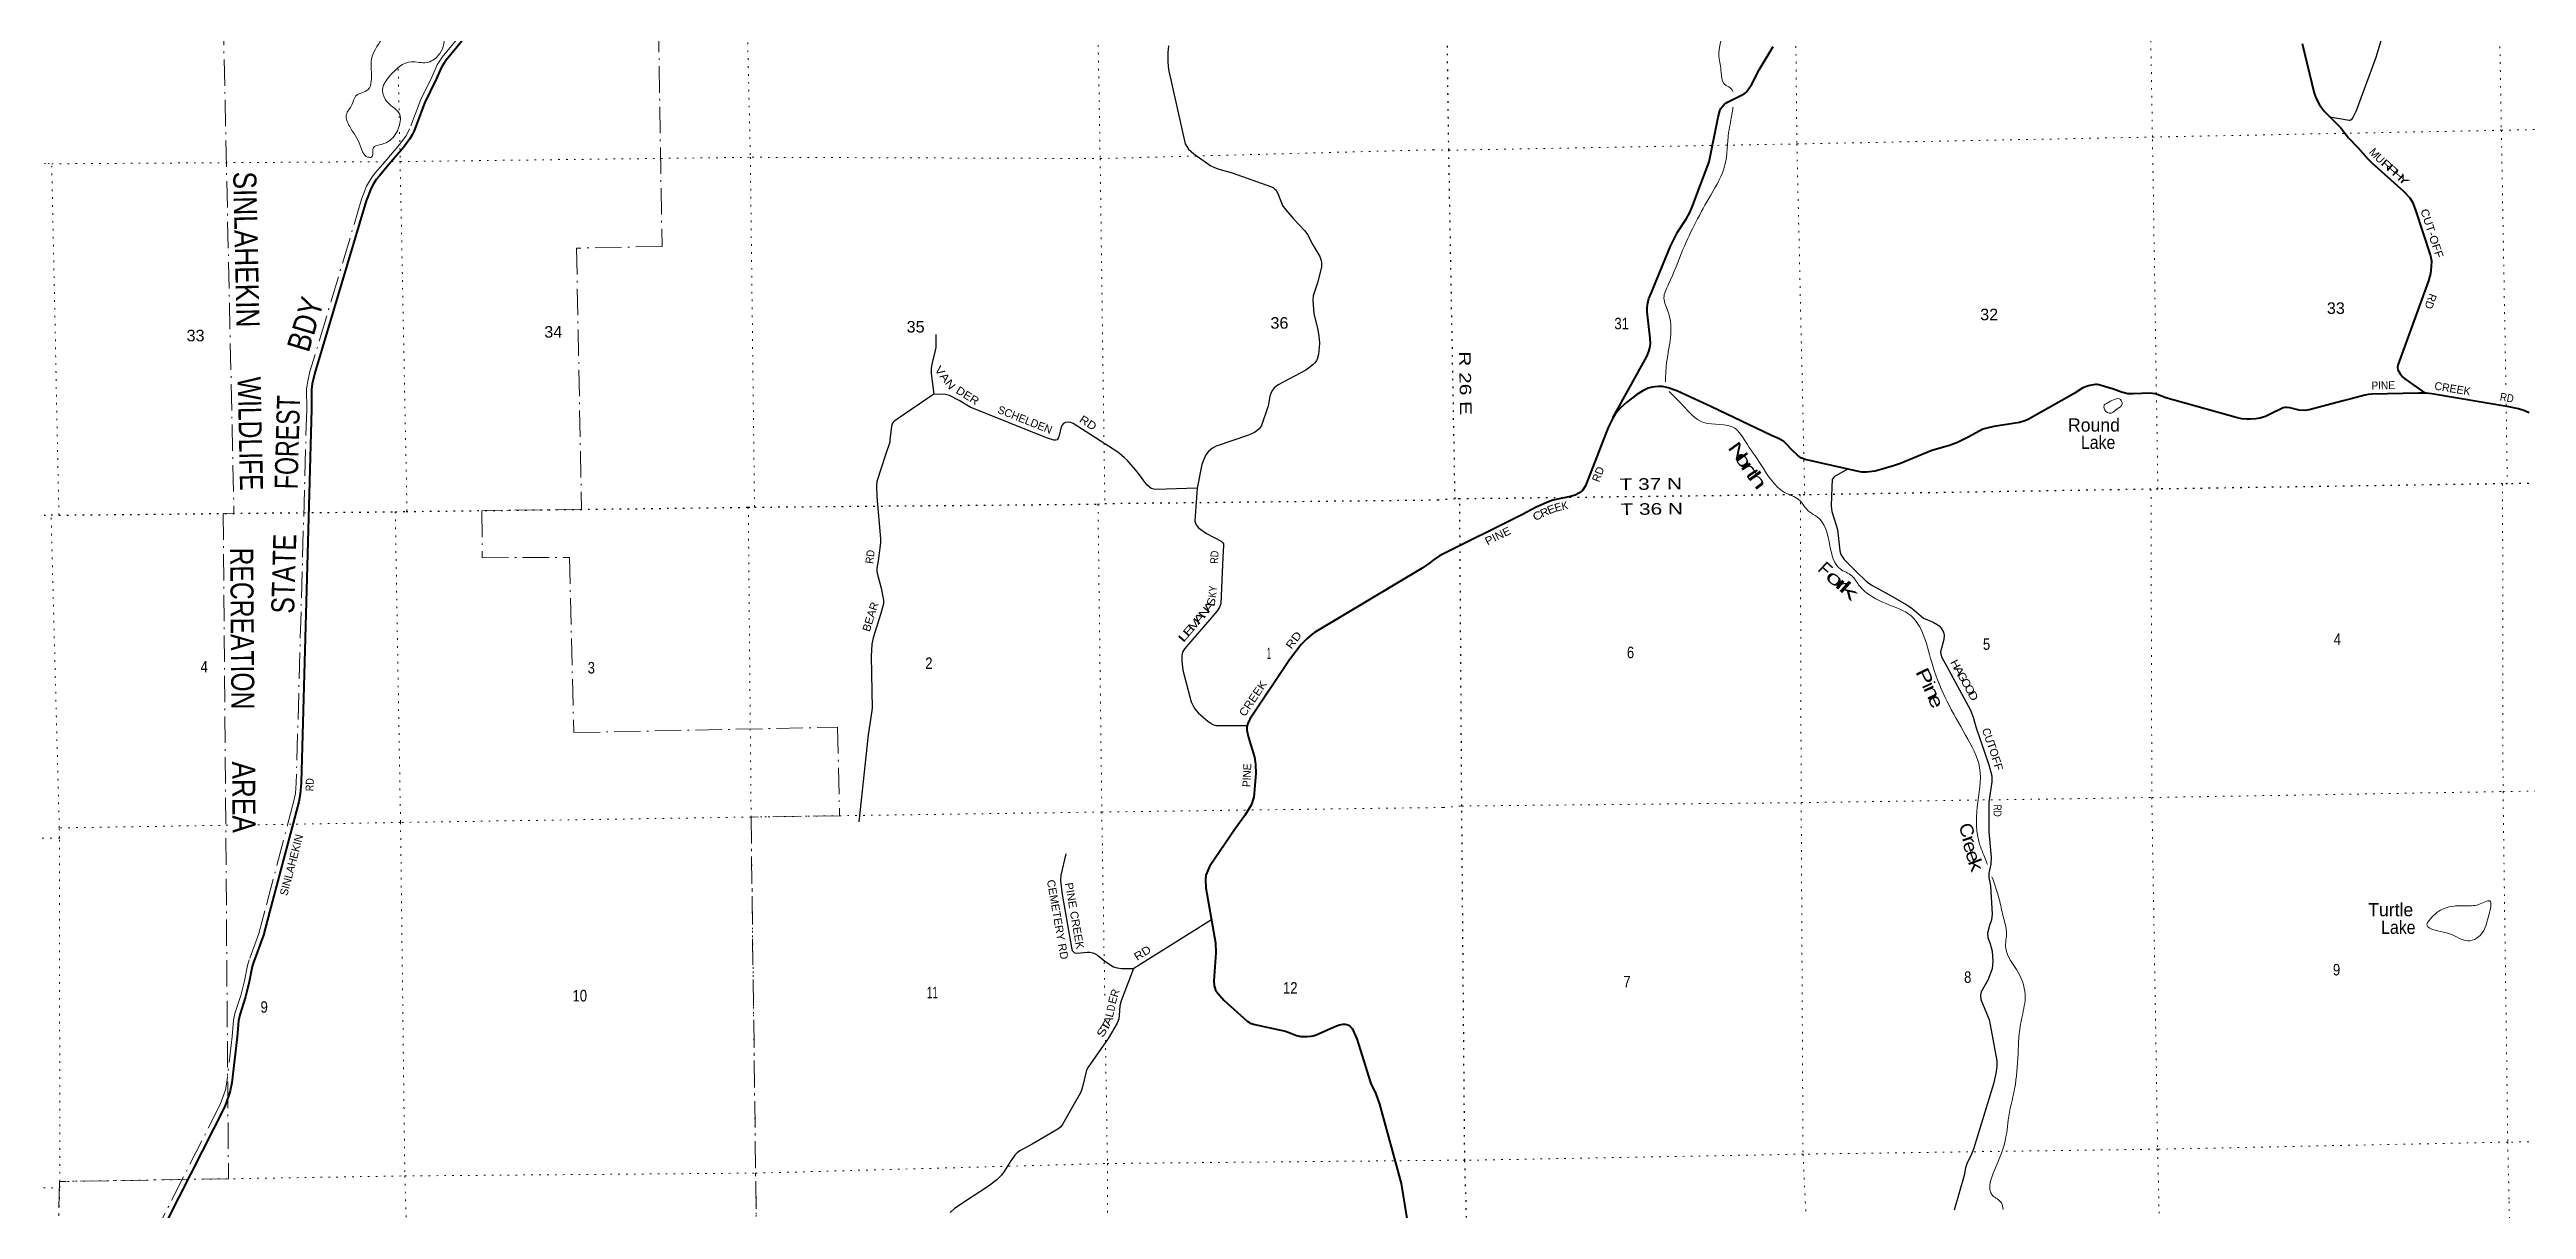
# Model space of a CAD drawing. Header units: feet. Extents: x 242557 to 489137, y 368785 to 557307.
# Drawn here: x 314349 to 351951, y 416119 to 433721 of the extents above; entities that cross this region are included whole.
import ezdxf
from ezdxf.enums import TextEntityAlignment as Align

# ---------------------------------------------------------------- set-up
doc = ezdxf.new("R2010")
doc.units = ezdxf.units.FT
doc.header["$LTSCALE"] = 80
doc.linetypes.add('DOT_DASHED', pattern=[7.7, 5, -1.2, 0.3, -1.2])
doc.linetypes.add('DOTTED', pattern=[1.5, 0.3, -1.2])
for name, color, linetype, lineweight in [('26', 7, 'Continuous', 40), ('27', 7, 'Continuous', 25), ('29', 7, 'Continuous', 25), ('30', 7, 'Continuous', 35), ('39', 7, 'Continuous', 13), ('41', 7, 'Continuous', 13), ('44', 7, 'DOT_DASHED', 13), ('6', 7, 'DOTTED', 25), ('7', 7, 'DOTTED', 13)]:
    doc.layers.add(name, color=color, linetype=linetype, lineweight=lineweight)

msp = doc.modelspace()

# ---------------------------------------------------------------- linework, layer by layer
at = {"layer": '26'}
for points in [[(320606.42, 433848), (320368.52, 433557.49), (320345.27, 433523.97), (320300, 433454.29), (320219.12, 433271.21), (320043.04, 432909.54), (319884.39, 432487.58), (319856.06, 432426.48), (319817.75, 432363.77), (319720.18, 432233.34), (319499.57, 431973.85), (319355.77, 431804.97), (319309.39, 431747.08), (319269.35, 431684.37), (319231.05, 431614.69), (319157.84, 431426.66), (318375.15, 428813.57), (318336.19, 428649.73), (318323.93, 428561.73), (318328.16, 428264.57), (318169, 422591.14), (318155.13, 422420.17), (318132.67, 422303.23), (317689.54, 420629.99)], [(338082.79, 428130.89), (338596.53, 429064.73), (338626.09, 429138.51), (338641.82, 429194.72), (338650.81, 429253.18), (338648.09, 429340.61), (338602.08, 429741.44), (338600.25, 429797.33), (338608.1, 429852.66), (338629.46, 429943.48), (338665.45, 430035.77), (338956.21, 430737.33), (339014.85, 430860.89), (339063.7, 430947.86), (339201.36, 431157.7), (339246.71, 431236.92), (339282.26, 431317.35), (339544.13, 432015.38), (339679.3, 432695.12), (339706.42, 432792.39), (339719.9, 432825), (339733.2, 432845.83), (339772.71, 432886.83), (339798.55, 432905.95), (339822.97, 432920.64), (339965.44, 432994.66), (340074.96, 433050.98), (340094.06, 433063.34), (340107.76, 433076.76), (340124.39, 433097.07), (340188.56, 433197.81), (340302.08, 433410.51), (340515.97, 433764.9)], [(348544.83, 433813.48), (348729.35, 433056.59), (348758.56, 432977.89), (348807.44, 432882.52), (348886.33, 432781.36), (348966.9, 432698.42)], [(348966.9, 432698.42), (349130.47, 432530.43), (349248.43, 432379.85), (349390.93, 432235.76), (349542.06, 432063.58), (349602.37, 431999.77), (350084.2, 431569.35), (350179.29, 431468.57), (350219.22, 431403.91), (350259.42, 431300.8), (350491.54, 430591.28), (350507.98, 430515.74), (350504.85, 430421.94), (350492.25, 430320.11), (350464.27, 430208.93), (349997.93, 428929.68), (349994.49, 428899.03), (349996.74, 428860.8), (350026.53, 428809.18), (350068.65, 428755.12), (350105.16, 428722.15), (350411.68, 428506.95)], [(339576.66, 428296.7), (339054.82, 428543.98), (338923.41, 428588.23), (338836.11, 428608.27), (338771.8, 428608.73), (338722.63, 428604.63), (338676.64, 428596.61), (338618.35, 428581.56), (338538.24, 428543.13), (338443.68, 428488.58), (338291.5, 428367.54), (338198.15, 428284.83), (338121.67, 428197.76), (338079.32, 428124.93), (338008.79, 427986.15), (337664.68, 427102.45), (337618.35, 427030.2), (337564.93, 426988.07), (337507.72, 426960.5), (337438.28, 426936.08), (337172.54, 426881.27), (337103.45, 426858.98), (336917.06, 426776.52), (336708.26, 426664.96), (335447.65, 426040.35)], [(349168.98, 428388.14), (348649.48, 428251.02), (348589.51, 428243.83), (348500.1, 428249.35), (348355.95, 428284.83), (348318.05, 428288.94), (348287.7, 428289.44), (348258.64, 428282.79), (348208.44, 428260.23), (348110.86, 428210.6), (347991.27, 428153.63), (347955.77, 428140.17), (347909.84, 428127.45), (347872.62, 428121.05), (347840.69, 428116.73), (347756.89, 428110.93), (347706.33, 428112.06), (347631.05, 428118.8), (347584.59, 428126.98), (347544.34, 428135.49), (346477.29, 428435.01), (346317.43, 428493.93), (346230.26, 428505.06), (345985.53, 428493.93), (345901.26, 428497.32), (345805.24, 428522.63), (345680.48, 428567.66), (345456.95, 428633.34), (345434.83, 428637.75), (345409.2, 428639.46), (345378, 428634.4), (345321.73, 428621.04), (345273.25, 428606.53), (345217.98, 428584.73), (345083.59, 428500.3), (344377.08, 428104.04), (344319.87, 428079.83), (344254.31, 428059.33), (344159.65, 428044.97), (343863.36, 427999.17), (343758.51, 427977.32), (343700.23, 427960.93), (343485.45, 427841.22), (343311.88, 427755.92), (343190.02, 427712.5), (342924.32, 427636.71), (342447.3, 427440.22), (342343.31, 427401.64), (342061.48, 427323.65), (341933.05, 427309.01), (341863.4, 427309.01), (341809.2, 427316.78), (341002.91, 427497.61), (340936.88, 427527.46), (340884.09, 427567.31), (340804.45, 427643.29), (340711.99, 427739.52), (340675.93, 427771.3), (340605.45, 427813.32), (340489.22, 427864.27), (339576.66, 428296.7)], [(351991.15, 428207.57), (351910.57, 428243.84), (351828.62, 428268.44), (351683.31, 428301.2), (350513.31, 428498.05), (350427.47, 428505.57), (350309.46, 428508.29), (349604.68, 428491.89), (349546.29, 428485.75), (349497.09, 428474.92), (349289.72, 428420.01), (349168.98, 428388.14)], [(335447.65, 426040.35), (335352.16, 425970.32), (335302.12, 425930.42), (335185.15, 425849.48), (333553.29, 424874.72), (333514.73, 424847.3), (333434.9, 424780.65), (333350.41, 424694.16), (333173.68, 424459.88), (332567.89, 423561.22), (332538.03, 423491.89), (332526.11, 423442.76), (332526.11, 423390.49), (332548.5, 423281.81), (332641.56, 422984.52), (332658.42, 422878.33), (332658.89, 422736.17), (332630.57, 422376.62), (332592.31, 422255.5), (332496.76, 422095.74), (332347.55, 421896.41), (331959.97, 421321.96), (331930.7, 421265.18), (331904.18, 421191.36), (331895.88, 421125.81), (331902.13, 421001.23), (332048.86, 420167.2), (332056.17, 420011.65), (332024.71, 419588.36), (332028.19, 419512.67), (332036.89, 419481.31), (332049.84, 419449.37), (332076.94, 419404.66), (332176.19, 419296.36), (332528.71, 418977.85), (332554.83, 418960.43), (332591.36, 418943.24), (332645.36, 418925.59), (332782.12, 418894.73), (333112.65, 418822.92), (333154.6, 418810.61), (333277.52, 418757.68), (333302.58, 418751.38), (333346.11, 418746.15), (333440.12, 418744.41), (333494.09, 418747.89), (333529.9, 418754.97), (333575.92, 418767.06), (333886.01, 418906.13), (333932.82, 418920.36), (333981.57, 418929.07), (334016.39, 418929.07), (334043.09, 418923.63), (334070.36, 418913.39), (334087.77, 418901.19), (334123.05, 418864.67), (334196.98, 418708.52), (334400.27, 418045.83), (334419.86, 417997.44), (334463.93, 417917.49), (334483.83, 417873.37), (334536.78, 417716.83), (334866.92, 416512.62), (334954.64, 415980.96)], [(317689.54, 420629.99), (317597.87, 420283.86), (317450.85, 419884.39), (317427.4, 419803.59), (317380.73, 419571.49), (317324.93, 419345.85), (317235.84, 419070.96), (317216.75, 418981.34), (317198.43, 418738.53), (317114.2, 418041.13), (317093.14, 417918.69), (317072.25, 417852.49), (317008.74, 417680.97), (316143.44, 415976.3), (316130.79, 415949.52), (316096.88, 415883.24), (315996.39, 415724.43), (315995.79, 415702.74)]]:
    msp.add_lwpolyline(points, dxfattribs=at)
at = {"layer": '29'}
msp.add_line((331987.42, 420516.41), (330807.25, 419773.65), dxfattribs=at)
for points in [[(348966.9, 432698.42), (349257.57, 432648.68), (349272.06, 432648.55), (349286.11, 432654.17), (349304.65, 432668.79), (349315.7, 432682.35), (349368.3, 432794.66), (349671.15, 433607.59), (349896.79, 434361.98)], [(331337.52, 433777.54), (331324.39, 433678.39), (331323.32, 433531.22), (331334.06, 433417.49), (331589.84, 432291.54), (331640.48, 432209.63), (331718.28, 432139.32), (331976.58, 431958.57), (332021.56, 431936.08), (332086.03, 431913.1), (332300.96, 431850.95), (332899.39, 431637.64), (332930.45, 431621.07), (332951.75, 431604.49), (332968.32, 431585.55), (333003.37, 431513.45), (333067.73, 431353.44), (333089.55, 431320.25), (333232.25, 431154.03), (333405.41, 430972), (333446.43, 430914.09), (333526.12, 430758.98), (333631.05, 430577.77), (333654.72, 430518.56), (333659.35, 430485.42), (333659.45, 430445.14), (333657.08, 430416.72), (333598.45, 430179.15), (333531.64, 429980.92), (333524.54, 429913.43), (333540.53, 429715.1), (333602.74, 429469), (333619.22, 429371.05), (333626.32, 429271.58), (333624.62, 429198.14), (333612.12, 429097.5), (333593.19, 429024.08), (333581.35, 429000.39), (333557.18, 428968.68), (333524.55, 428936.44), (333420.21, 428857.76), (332999.1, 428633.28), (332940.1, 428584.88), (332904.42, 428536.18), (332887.85, 428503.03), (332874.06, 428460.65), (332848.65, 428310.62), (332835.78, 428268.55), (332745.16, 428018), (332715.07, 427967.76), (332678.87, 427934.24), (332639.33, 427910.92), (332549.72, 427867.93), (332060.89, 427700.15), (332005, 427672.9), (331976.6, 427651.58), (331938.73, 427616.05), (331903.22, 427568.68), (331870.09, 427500), (331841.93, 427422.33), (331769.19, 427065.34)], [(327801.87, 429398.88), (327801.41, 429199.37), (327793.21, 429155.97), (327745.79, 428965.2), (327730.4, 428886.74), (327732.57, 428807.22), (327772.94, 428492.06)], [(327772.94, 428492.06), (327214.53, 428113.01), (327181.29, 428087.39), (327167.08, 428076.73), (327148.14, 428050.67), (327132.18, 428006.8), (327107.14, 427796.07), (327103.19, 427764.1), (327043.63, 427586.9), (326906.74, 427166.08), (326900.82, 427101.59), (326907.91, 426933.73), (326965.92, 426293.31), (326962.74, 426234.31), (326927.96, 425960.74), (326909.12, 425849.24), (326909.12, 425811.34), (326910.86, 425776.41), (326975, 425546.52), (327008.49, 425362.8), (327010.9, 425331.73), (327008.53, 425310.41), (326963.24, 425147.77), (326852.02, 424794.36), (326833.39, 424698.17), (326823.36, 424512.77), (326835.76, 423724.74), (326828.56, 423652.9), (326775.91, 423320.43), (326634.08, 422003.53)], [(331769.19, 427065.34), (331143.85, 427043.62), (331112.71, 427047.63), (331070.1, 427061.84), (331005.77, 427116.81), (330862.91, 427309.33), (330707.98, 427489.56), (330660.64, 427531.98), (330565.55, 427611.26), (329888.86, 428048.22), (329853.52, 428060.15), (329810.91, 428066.06), (329770.68, 428060.15), (329741.11, 428046.43), (329716.24, 428017.52), (329699.03, 427975.11), (329673.4, 427861.49), (329661.8, 427820.94), (329643.41, 427800.43), (329623.93, 427792.51), (329594.87, 427793.77), (329481.29, 427830.84), (328324.72, 428292.35), (328156.08, 428397.55), (328009.7, 428469.89), (327949.08, 428486.1), (327772.94, 428492.06)], [(341643.6, 427353.92), (341442.24, 427236.53), (341413.03, 427198.53), (341403.36, 427081.06), (341394.9, 426795.99), (341407.14, 426709.26), (341472.2, 426502.71), (341489.57, 426435.98), (341528.92, 426116.07), (341541.65, 426057.02), (341590.48, 425980.17), (341780.54, 425796.94), (341925.09, 425652.01), (342003.31, 425598.37), (342271.49, 425453.48), (342535.76, 425301.47), (342622.05, 425241.93), (342795.24, 425090.63), (342944.23, 425031.69), (343004.42, 424995.93), (343032.82, 424974.61), (343065.96, 424939.09), (343101.21, 424882.01), (343113.3, 424834.87), (343105.61, 424768.93), (343056.93, 424581.77), (343061.22, 424545.92), (343074.98, 424493.29), (343148.42, 424369.81), (343510.94, 423697.99), (343551.47, 423587.59), (343592.92, 423445.12), (343791.27, 422867.98), (343832.85, 422700.86), (343835.2, 422608.35), (343791, 422304.08), (343788.39, 421851.27), (343823.38, 421462.14), (343819, 421358.88), (343789.44, 421224.74), (343790.24, 421154.23), (343811.73, 421031.27), (343838.99, 420601.45), (343828.12, 420512.37), (343798.1, 420428.63), (343770.23, 420310.71), (343771.31, 420247.09), (343810.08, 420147.99), (343837.59, 420038.67), (343851.79, 419887.08), (343838.22, 419772.76), (343775.12, 419597.36), (343671.9, 419422.86), (343662.43, 419370.75), (343667.92, 419305.66), (343704.18, 419217.64), (343791.67, 419003.56), (343823.48, 418838.62), (343908.6, 418373.61), (343908.6, 418293.08), (343901.4, 418214.01), (343862.53, 418041.24), (343558.29, 417033.04), (343523.23, 416949.43), (343455.28, 416812.32), (343435.21, 416748.82), (343416.5, 416635.51), (343261.79, 416108.01)], [(331769.19, 427065.34), (331737.78, 426569.23), (331744.65, 426533.68), (331754.11, 426508.81), (331770.68, 426486.31), (331789.02, 426464.64), (331913.01, 426379.13), (332132.82, 426258.94), (332156.76, 426238.42), (332168.32, 426218.67), (332173.06, 426194.99), (332162.13, 426019.96), (332131.98, 425315.47), (332111.51, 425257.08), (332075.96, 425205.53), (331991.53, 425109.41), (331579.48, 424628.94), (331548.19, 424574.96), (331539.62, 424525.26), (331538.73, 424437.59), (331551.07, 424304.86), (331679.5, 423820.8), (331728.08, 423719.95), (331789.82, 423652.17), (331931.63, 423530.47), (332009.49, 423476.77), (332054.71, 423464.16), (332141.14, 423464.2), (332531.44, 423464.75)], [(329774.51, 421515.42), (329702.09, 421194.07), (329698.02, 421109.82), (329721.57, 420897.65), (329862.06, 420092.03), (329874.87, 420048.92), (329886.71, 420034.71), (329908.01, 420015.76), (329945.55, 420008.06), (330105.38, 420022.13), (330142.33, 420022.87), (330184.94, 420011.02), (330210.97, 420003.92), (330259.49, 419977.46), (330369.35, 419885.71), (330501.44, 419800.3), (330554.18, 419783.65), (330621, 419777.47), (330807.25, 419773.65)], [(330805.22, 419773.62), (330618.08, 419287.46), (330598.12, 419208.62), (330587.31, 419062.46), (330581.09, 419012.15), (330556.54, 418944.03), (330420.96, 418714.8), (330113.93, 418276.12), (330090.27, 418234.68), (330083.92, 418215.01), (330028.65, 417981.65), (330019.26, 417945.73), (329997.96, 417891.25), (329902.7, 417721.14), (329732.86, 417419.93), (329702.09, 417374.93), (329658.08, 417335.77), (329266.76, 417108.46), (329079.59, 417010.19), (329038.81, 416980.26), (329003.85, 416941.51), (328932.38, 416839.36), (328842.9, 416695.19), (328797.96, 416639.45), (328729.29, 416567.29), (328602.64, 416471.17), (328352.61, 416310.33), (328088.51, 416133.12), (328021.58, 416073.47)]]:
    msp.add_lwpolyline(points, dxfattribs=at)
at = {"layer": '39'}
for points in [[(319574.91, 436644.82), (319795.2, 436562.79), (319871.51, 436487.6), (319991.17, 436368.86), (319989.09, 436180.69), (319984.14, 436032.91), (319979.1, 435889.17), (320120.48, 435698.08), (320220.31, 435275.47), (320179, 434936.74), (320028.04, 434625.94), (319755.49, 434334.71), (319561.68, 434140.29), (319387.57, 433873.48), (319236.28, 433578.85), (319233.37, 433238.94), (319185.51, 433114.49), (318993.81, 433011.15), (318938, 432880.46), (318854.32, 432730.94), (318906.58, 432552.05), (319066.16, 432264.27), (319180.96, 432088.78), (319235.5, 432087.96), (319268.76, 432234.34), (319350.76, 432272.56), (319489.02, 432324.15), (319642.42, 432519.7), (319664.17, 432732.58), (319478.38, 432922.69), (319403.66, 433113.22), (319516.38, 433322.04), (319843.09, 433535.57), (320075.63, 433522.48), (320249.07, 433629.47), (320324.89, 433768.69), (320362.14, 433917.18), (320560.08, 434107.65), (320739.16, 434330.06), (320826.16, 434609.11), (320875.36, 434765.96), (320985.06, 434831.09), (321033.56, 434925.21), (321036.84, 435056.77), (321136.67, 435206.64), (321161.89, 435350.82), (320940.53, 435503.73), (320528.92, 435866.88), (320273.3, 436207.17), (320260.26, 436441.54), (320281.11, 436601.81), (320250.84, 436696.22), (320144.48, 437140.94), (320158.62, 437713.73), (320177.9, 438138.97), (320134.45, 438378.73), (320063.69, 438473.17), (319947.14, 438652.56), (319956.1, 439006.86), (319861.96, 439361.16), (319906.79, 439527.1), (319865.86, 439714), (319763.19, 439984.84), (319790, 440149.28), (319772.83, 440292.53), (319773.71, 440442.24)], [(335286.48, 436825.54), (335418.67, 437103.3), (335414.53, 437370.35), (335361.82, 437464.24), (335499.16, 437645.54), (335691.32, 437992.05), (335886.23, 438219.22), (336242.38, 438205.28), (336648.77, 438204.65), (336972.27, 438291.14), (337272.53, 438158.51), (337524.02, 438123.9), (337670.94, 437977.57), (337909.26, 437813.14), (338080.84, 437649.17), (338480.33, 437421.72), (339051.33, 437121.36), (339361.67, 436901.95), (339655.48, 436435.24), (339801.82, 436226.16), (339928.58, 436077.33), (340124, 435669.04), (340273.39, 435415.51), (340392.34, 435167.33), (340142.11, 434621.13), (339884.48, 434483.57), (339766.79, 434063.91), (339692.28, 433612.89), (339726.12, 433372.85), (339766.41, 433203.79), (339900.42, 433091.56), (339902.17, 433084.14)], [(351255.22, 437589.78), (351432.45, 437823.4), (351681.68, 437711.84), (351940.56, 437444.67), (352215.39, 437275.02), (352450.78, 437061.95), (352772.16, 436539.22), (353140.12, 436013.53), (353251.5, 435829.94), (353622.69, 435514.8), (353943.73, 435182.3), (354275.4, 434914.81), (354520.59, 434540.06), (354846.97, 434151.02), (355117.86, 433714.13), (355352.94, 433339.14), (355484.9, 433052.82), (355773.03, 432656.81), (356040.69, 432359.5), (356483.86, 431991.39), (356667.12, 431671.87), (356975.25, 431110.37), (357364.63, 430269.47), (357585.01, 429918.43), (357884.78, 429455.91), (358152.24, 428729.53), (358319.1, 428419.74), (358518.78, 428177.5), (358880.66, 427301.55), (359088.73, 427003.71)], [(339904.73, 432844.56), (339868.76, 432623.32), (339838.14, 432460.7), (339782.75, 431969.65), (339566.89, 431511.27), (339144.38, 430685.15), (338925.97, 430158.96), (338856.87, 429950.53), (338922.39, 429739.56), (338955.55, 429353.78), (338891, 428909.06), (338879.93, 428679.43)], [(338933.78, 428531.52), (339138.98, 428325.93), (339458.43, 428062.2), (339933.55, 427974.13), (340093.85, 427773.47), (340328.33, 427424.78), (340696.07, 426996.23), (340900.65, 426891.72), (341066.69, 426705.36), (341181.62, 426631.14), (341375.81, 426188.41), (341531.34, 425840.19), (341709.64, 425733.17), (341812.16, 425599.39), (341975.21, 425445.51), (342391.63, 425247.11), (342561.01, 425162.38), (342938.13, 424369.07), (343435.46, 423318.19), (343649.09, 422821.28), (343614.32, 422225.47), (343649.61, 421659.62), (343752.76, 421394.89), (343767.12, 421354.32)], [(345540.41, 428329.16), (345611.58, 428369.84), (345786.59, 428408.33), (345812.42, 428340.13), (345737.27, 428267.54), (345613.43, 428201.91), (345538.87, 428279.1), (345539.79, 428328.81)], [(343835.84, 421165.21), (343954.58, 420796.51), (344013.09, 420538.83), (344056.29, 420331.39), (344045.87, 420082.21), (344236.26, 419716.31), (344340.19, 419330.16), (344284.97, 419007.09), (344243.43, 418704.57), (344232.44, 418479.67), (344180.01, 417948.21), (344081.72, 417476.39), (344059.88, 417283.62), (343899.74, 416775.95), (343845.3, 416331.47), (343979.59, 416218.21), (344007.71, 416119.35)], [(350446.26, 420473.47), (350647.64, 420661.41), (351012.03, 420728.61), (351225.89, 420747.77), (351392.49, 420800.23), (351379.29, 420583.38), (351221.11, 420253.85), (351093.05, 420196.22), (350826.15, 420285.1), (350565.73, 420355.92), (350440.47, 420440.02), (350446.26, 420473.47)]]:
    msp.add_spline(points, degree=3, dxfattribs=at)
at = {"layer": '44'}
for points in [[(324573.2, 448038.49), (322790.99, 440018.65), (324809.19, 440052.64), (324927.3, 434741.87), (323583.13, 434698.12), (323646.84, 430732.62), (322348.76, 430706.07), (322425.18, 426743.2), (320913.06, 426723.15), (320915.2, 426009.71), (322240.04, 426012.57), (322306.34, 423355.94), (326311.61, 423438.03), (326342.44, 422094.69), (324999.41, 422074.04), (325077.89, 415834.02)], [(319583.24, 436653.21), (319617.13, 434669.49), (318287.05, 434628.07), (318245.58, 437284.51), (316918.89, 437267.25), (317148.85, 426683.34), (316986.28, 426678.88), (317065.19, 416585.23), (314501.12, 416542.95), (314481.78, 415681.22)], [(320546.45, 433893.15), (320308.6, 433602.69), (320283, 433565.78), (320233.83, 433490.1), (320151.08, 433302.79), (319974.07, 432939.22), (319815.17, 432516.59), (319789.82, 432461.92), (319755.58, 432405.88), (319661.52, 432280.14), (319442.45, 432022.45), (319297.94, 431852.74), (319248.34, 431790.83), (319204.81, 431722.66), (319162.95, 431646.5), (319086.86, 431451.07), (318302.68, 428833.02), (318262.4, 428663.61), (318248.86, 428566.4), (318253.15, 428265.09), (318094.09, 422595.23), (318080.71, 422430.31), (318059.51, 422319.92), (317617.04, 420649.19)], [(317617.04, 420649.19), (317526.27, 420306.46), (317379.56, 419907.82), (317354.49, 419821.47), (317307.53, 419587.89), (317252.76, 419366.44), (317163.3, 419090.39), (317142.34, 418992.02), (317123.77, 418745.85), (317039.97, 418051.99), (317020.09, 417936.41), (317001.28, 417876.81), (316939.91, 417711.06), (316076.08, 416009.3), (316063.48, 415982.63), (316031.67, 415920.45), (315921.99, 415747.11), (315920.82, 415704.81)]]:
    msp.add_lwpolyline(points, dxfattribs=at)
at = {"layer": '6'}
for points in [[(335686.35, 426901.48), (335590.56, 432193.52), (335516.6, 437534.2), (335431.33, 442884.57), (335378.01, 445536.83)], [(365925.88, 427392.41), (362357.49, 427326.09), (362250.58, 427315.5), (356989.7, 427241.19), (356904.88, 427237.19), (351658.89, 427130.85), (351588.12, 427131.22), (346355.67, 427051.51), (346250.59, 427049.06), (340994.04, 426962.71), (340927.26, 426965.2), (335757.12, 426901.11), (335686.35, 426901.48), (335434.84, 426886.9)], [(304941.95, 426507.01), (309182.75, 426595.01), (309465.67, 426587.07), (314371.92, 426658.65), (314491.15, 426655.21), (319597.77, 426706.93), (319763.55, 426710.17), (324956.52, 426774.31), (325051.4, 426776.4), (330265.18, 426822.38), (330369.98, 426832.78), (335434.84, 426886.9)], [(335860.59, 415994.68), (335832.96, 416864.8), (335787.8, 422241), (335757.12, 426901.11)]]:
    msp.add_lwpolyline(points, dxfattribs=at)
at = {"layer": '7'}
for p, q in [((314491.15, 426655.21), (314382.38, 431987.2)), ((351642.26, 428343.94), (351658.89, 427130.85)), ((317056.66, 421949.97), (314496.63, 421909.61))]:
    msp.add_line(p, q, dxfattribs=at)
for points in [[(329799.48, 461940.2), (329824.55, 458816.98), (329906.26, 453427.75), (329964.91, 448078.47), (330087.12, 442779.14), (330207.23, 437388.73), (330297.62, 432066.45), (330369.98, 426832.78)], [(351156.82, 459149.9), (351218.4, 453867.91), (351315.18, 448516.48), (351417.27, 443214.47), (351476.39, 437846.69), (351569.5, 432495.9), (351639.47, 428546.93)], [(340486.65, 458949.26), (340566.24, 453658.86), (340636.27, 448343.96), (340714.91, 443007), (340821.16, 437611.99), (340875.22, 432288.62), (340994.04, 426962.71)], [(346355.67, 427051.51), (346272.9, 432392.42), (346181.96, 437737.2), (346063.05, 443067.15), (345983.95, 448424.34), (345893.42, 453750.91), (345810.27, 459020.98)], [(324683.69, 448546.84), (324698.47, 448039.42), (324749.86, 442746.62), (324866.45, 437426.94), (324987.55, 432085.1), (325051.4, 426776.4)], [(319642.02, 433426.35), (319671.15, 432020.68), (319775.21, 426720.95)], [(335354.44, 432199.93), (335590.56, 432193.52), (340875.22, 432288.62), (346272.9, 432392.42), (351569.5, 432495.9), (356882.07, 432607.84), (362230.45, 432657.88), (362541.4, 432675.26)], [(304869.55, 431769.84), (309109.02, 431893.38), (314325.77, 431990), (314382.38, 431987.2), (319671.15, 432020.68), (325015.81, 432085.73), (330297.62, 432066.45), (335354.44, 432199.93)], [(330265.18, 426822.38), (330323.63, 422150.77), (330369.22, 419275.75)], [(340927.26, 426965.2), (340940.03, 422292.53), (340968.05, 416958.43), (341011.03, 416073.29)], [(346250.59, 427049.06), (346263.5, 422370.32), (346352.24, 417033.59), (346371.98, 416156.34)], [(351588.12, 427131.22), (351594.78, 422460.43), (351666.93, 417141.53), (351686.49, 416239.98)], [(314481.78, 415681.22), (314503.09, 416449.94), (314503.14, 416543), (314501.9, 421755.98), (314496.63, 421909.61), (314371.92, 426658.65)], [(319597.77, 426706.93), (319677.35, 421991.28), (319742.35, 416627.98), (319769.61, 415756.82)], [(324956.52, 426774.31), (324999.41, 422074.04), (325067.29, 416670.34), (325077.89, 415834.02)], [(335505.46, 422219.43), (335787.8, 422241), (340940.03, 422292.53), (346263.5, 422370.32), (351594.78, 422460.43), (356968.81, 422537.38), (362304.41, 422615.45), (366003.98, 422661.27)], [(335505.46, 422219.43), (330323.63, 422150.77), (324999.41, 422074.04), (319677.35, 421991.28), (318014.07, 421965.06), (317412.9, 421955.58)], [(314501.9, 421755.98), (309541.1, 421685.22), (305005.06, 421650.43)], [(330378.55, 418687.57), (330408.22, 416816.22), (330412.21, 415912.78)], [(366091.82, 417339.45), (362353.62, 417239.35), (357025.36, 417193.83), (351666.93, 417141.53), (346352.24, 417033.59), (340968.05, 416958.43), (335832.96, 416864.8), (335586.48, 416865.63)], [(314503.14, 416543), (319742.35, 416627.98), (325067.29, 416670.34), (330408.22, 416816.22), (335586.48, 416865.63)], [(305082.32, 416302.39), (309576.73, 416373.87), (314503.09, 416449.94)], [(346485.33, 404703.08), (346463.47, 406309.71), (346405.34, 411621.27), (346371.98, 416156.34)], [(351686.49, 416239.98), (351793.64, 411706.16), (351825.33, 406406.32), (351877.15, 401110.84), (351914.19, 395728.13)]]:
    msp.add_lwpolyline(points, dxfattribs=at)

# ---------------------------------------------------------------- texts
at = {"layer": '27'}
for s, rotation, p in [('M', 311.275, (349596.33, 432109.17)), ('U', 315.226, (349683.35, 432022.26)), ('E', 15.82, (337264.32, 426718.69))]:
    msp.add_text(s, height=120, rotation=rotation, dxfattribs=at).set_placement(p, align=Align.CENTER)
for s, rotation, width, p in [('R', 318.226, 1.55, (349794.1, 431922.37)), ('P', 318.226, 1.7, (349879.41, 431846.16)), ('H', 318.226, 1.5, (349962.23, 431772.16)), ('Y', 318.226, 1.7, (350046.13, 431697.21)), ('E', 22.652, 1.15, (337169.21, 426688.9)), ('K', 11.82, 0.9, (337362.24, 426739.86)), ('C', 28.115, 1.2, (336964.76, 426594.71)), ('R', 24.652, 1.1, (337067.74, 426643.76))]:
    msp.add_text(s, height=120, rotation=rotation, dxfattribs=dict(at, width=width)).set_placement(p, align=Align.CENTER)
for s, rotation, width, p in [('CUT-OFF', 288.116, 1.1, (350339.76, 431280.36)), ('PINE', 1.333, 0.95, (349599.17, 428561.1)), ('RD', 350.45, 0.9, (351540.9, 428396.14)), ('PINE', 26.358, 1.1, (336178.09, 426195.58)), ('RD', 52.971, 1.2, (333200.89, 424612.18)), ('CREEK', 56.016, 1.1, (332496.61, 423587.76)), ('RD', 88.393, 0.85, (318355.24, 422464.75)), ('PINE', 87.496, 0.95, (332577.52, 422527.28))]:
    msp.add_text(s, height=120, rotation=rotation, dxfattribs=dict(at, width=width)).set_placement(p)
for s, rotation, p in [('RD', 249.971, (350479.93, 430028.65)), ('CREEK', 350.45, (350546.87, 428562.56)), ('RD', 68.724, (337871.39, 427146.69)), ('SINLAHEKIN', 75.167, (317957.16, 420870.92))]:
    msp.add_text(s, height=120, rotation=rotation, dxfattribs=at).set_placement(p)
at = {"layer": '30'}
for s, rotation, width, p in [('VAN', 307.299, 1.2, (327897.59, 428704.83)), ('DER', 328.044, 1.1, (328254.68, 428418.54)), ('RD', 327.148, 1.15, (330082.95, 428006.22)), ('RD', 82.755, 0.9, (326864.5, 426016.65)), ('RD', 87.549, 0.85, (332091.83, 426014.53)), ('BEAR', 72.531, 1.05, (326867.07, 425095.74)), ('A', 53.705, 1.55, (331995.19, 425232.51)), ('S', 70.681, 1.1, (332040.26, 425321.48)), ('K', 82.549, 0.8, (332062.05, 425440.71)), ('Y', 85.549, 0.8, (332070.3, 425533.83)), ('E', 49.384, 1.65, (331687.97, 424865.3)), ('M', 49.384, 1.45, (331768.39, 424958.28)), ('A', 49.384, 1.7, (331846.95, 425055.02)), ('N', 51.384, 1.45, (331922.76, 425141.34)), ('L', 49.384, 1.9, (331612.98, 424775.87)), ('H', 298.352, 1.15, (343230.34, 424365.4)), ('A', 298.352, 1.35, (343284.44, 424265.15)), ('G', 298.352, 1.1, (343337.29, 424174.66)), ('O', 298.352, 1.15, (343392.5, 424077.07)), ('O', 298.352, 1.15, (343446.25, 423982.55)), ('D', 298.352, 1.2, (343499.11, 423882.59)), ('T', 288.967, 1.25, (343774.23, 423140.28)), ('F', 288.967, 1.15, (343847.13, 422918.89)), ('F', 286.972, 1.1, (343878.59, 422816.92)), ('RD', 269.67, 0.8, (343861.35, 422171.9)), ('CEMETERY RD', 279.892, 1.05, (329594.33, 420509.26)), ('PINE CREEK', 279.892, 1.05, (329850.52, 420565.66)), ('RD', 32.185, 1.15, (330972.52, 419960.38)), ('T', 59.397, 1.55, (330433.91, 418869.79)), ('A', 64.397, 1.3, (330471.22, 418958.52)), ('L', 75.952, 1.1, (330501.07, 419071.44)), ('D', 80.77, 0.8, (330521.56, 419168.67)), ('S', 59.397, 1.35, (330374.47, 418778.76))]:
    msp.add_text(s, height=120, rotation=rotation, dxfattribs=dict(at, width=width)).set_placement(p, align=Align.CENTER)
for s, rotation, p in [('SCHELDEN', 338.246, (329134.58, 428048.15)), ('C', 288.967, (343701.01, 423345.99)), ('U', 288.967, (343738.34, 423237.37)), ('O', 288.967, (343812.65, 423033.26)), ('E', 75.793, (330545.69, 419281.85)), ('R', 71.947, (330578.39, 419385.34))]:
    msp.add_text(s, height=120, rotation=rotation, dxfattribs=at).set_placement(p, align=Align.CENTER)
at = {"layer": '41'}
for s, p in [('Round', (344990.96, 427923.75)), ('Turtle', (349548.4, 420568.49))]:
    msp.add_text(s, height=200, dxfattribs=at).set_placement(p)
for s, rotation, width, p in [('N', 306.17, 1.55, (339904.42, 427558.16)), ('o', 303.804, 1.6, (339979.44, 427441.06)), ('r', 304.034, 1.8, (340055.77, 427328.08)), ('t', 304.034, 1.55, (340121.86, 427230.2)), ('h', 306.581, 1.8, (340202.26, 427124.8)), ('o', 322.818, 1.7, (341391.28, 425617.16)), ('r', 320.713, 2, (341505.37, 425522.96)), ('k', 318.636, 2.1, (341601.23, 425435.89)), ('P', 295.33, 1.45, (342725.19, 424164.48)), ('i', 295.33, 1.15, (342785.16, 424037.78)), ('n', 295.33, 1.45, (342836.01, 423930.33)), ('e', 295.33, 1.35, (342895.98, 423790.26)), ('C', 289.355, 1.1, (343360.57, 421842.81)), ('r', 289.609, 1.35, (343398.11, 421699.63)), ('e', 287.834, 1.15, (343413.7, 421593.46)), ('e', 289.855, 1.2, (343456.56, 421447.92)), ('k', 289.855, 1.35, (343498.1, 421313.84))]:
    msp.add_text(s, height=200, rotation=rotation, dxfattribs=dict(at, width=width)).set_placement(p, align=Align.CENTER)
at = {"layer": '41', "width": 0.9}
for p in [(345187.08, 427660.67), (349744.52, 420300.95)]:
    msp.add_text('Lake', height=200, dxfattribs=at).set_placement(p)
at = {"layer": '41'}
msp.add_text('F', height=200, rotation=317.28, dxfattribs=at).set_placement((341238.34, 425765.09), align=Align.CENTER)
at = {"layer": '44'}
for s, rotation, width, p in [('SINLAHEKIN', 271.245, 0.85, (317136.27, 431866)), ('BDY', 73.326, 0.85, (318281.76, 429111.79)), ('WILDLIFE', 271.245, 0.8, (317203.95, 428750.78)), ('FOREST', 88.393, 0.75, (318113.24, 427045.72)), ('RECREATION', 270.448, 0.8, (317090.33, 426160.88)), ('STATE', 88.393, 0.8, (318062.46, 425157.87)), ('AREA', 270.448, 0.85, (317119.55, 422916.85))]:
    msp.add_text(s, height=350, rotation=rotation, dxfattribs=dict(at, width=width)).set_placement(p)
at = {"layer": '6', "width": 1.35}
for s, rotation, p in [('R 26 E', 271.037, (335745.86, 429139.19)), ('T 37 N', 0.71, (338184.84, 427035.44)), ('T 36 N', 0.71, (338198.28, 426656.35))]:
    msp.add_text(s, height=175, rotation=rotation, dxfattribs=at).set_placement(p)
at = {"layer": '7'}
for s, width, p in [('32', 1.05, (343657.44, 429612.63)), ('33', 1.05, (348920.04, 429708.95)), ('33', 1.05, (316428.77, 429293.1)), ('34', 1.05, (321859.04, 429349.28)), ('35', 1.05, (327360.09, 429426.45)), ('36', 1.05, (332882.65, 429484.91)), ('31', 0.85, (338104.29, 429475.01)), ('1', 0.4, (332828.36, 424471.31)), ('6', 0.85, (338293.81, 424484.89)), ('5', 0.85, (343699.42, 424610.86)), ('4', 0.85, (349023.67, 424684.96)), ('4', 0.85, (316641.12, 424267.65)), ('3', 0.85, (322517.78, 424252.11)), ('2', 0.85, (327642.3, 424320.13)), ('7', 0.85, (338240.78, 419489.31)), ('8', 0.85, (343413.04, 419557.44)), ('9', 0.85, (349012.69, 419670.01)), ('9', 0.85, (317552.12, 419104.52)), ('10', 0.85, (322287.88, 419275.85)), ('11', 0.65, (327666.91, 419324.59)), ('12', 0.85, (333072.83, 419393.72))]:
    msp.add_text(s, height=175, dxfattribs=dict(at, width=width)).set_placement(p)

doc.saveas('drawing.dxf')
